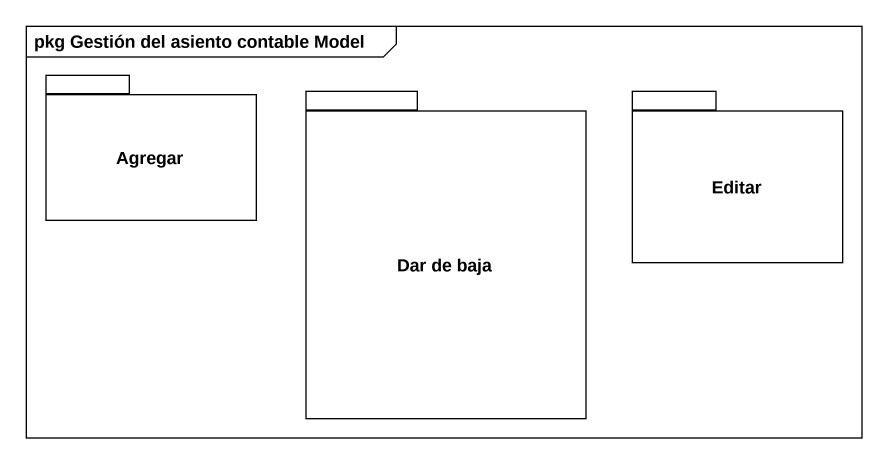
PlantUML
@startuml
mainframe pkg Gestión del asiento contable Model
package Agregar {
}
package "Dar de baja" as Dar_de_baja {
}
package Editar {
}
@enduml
